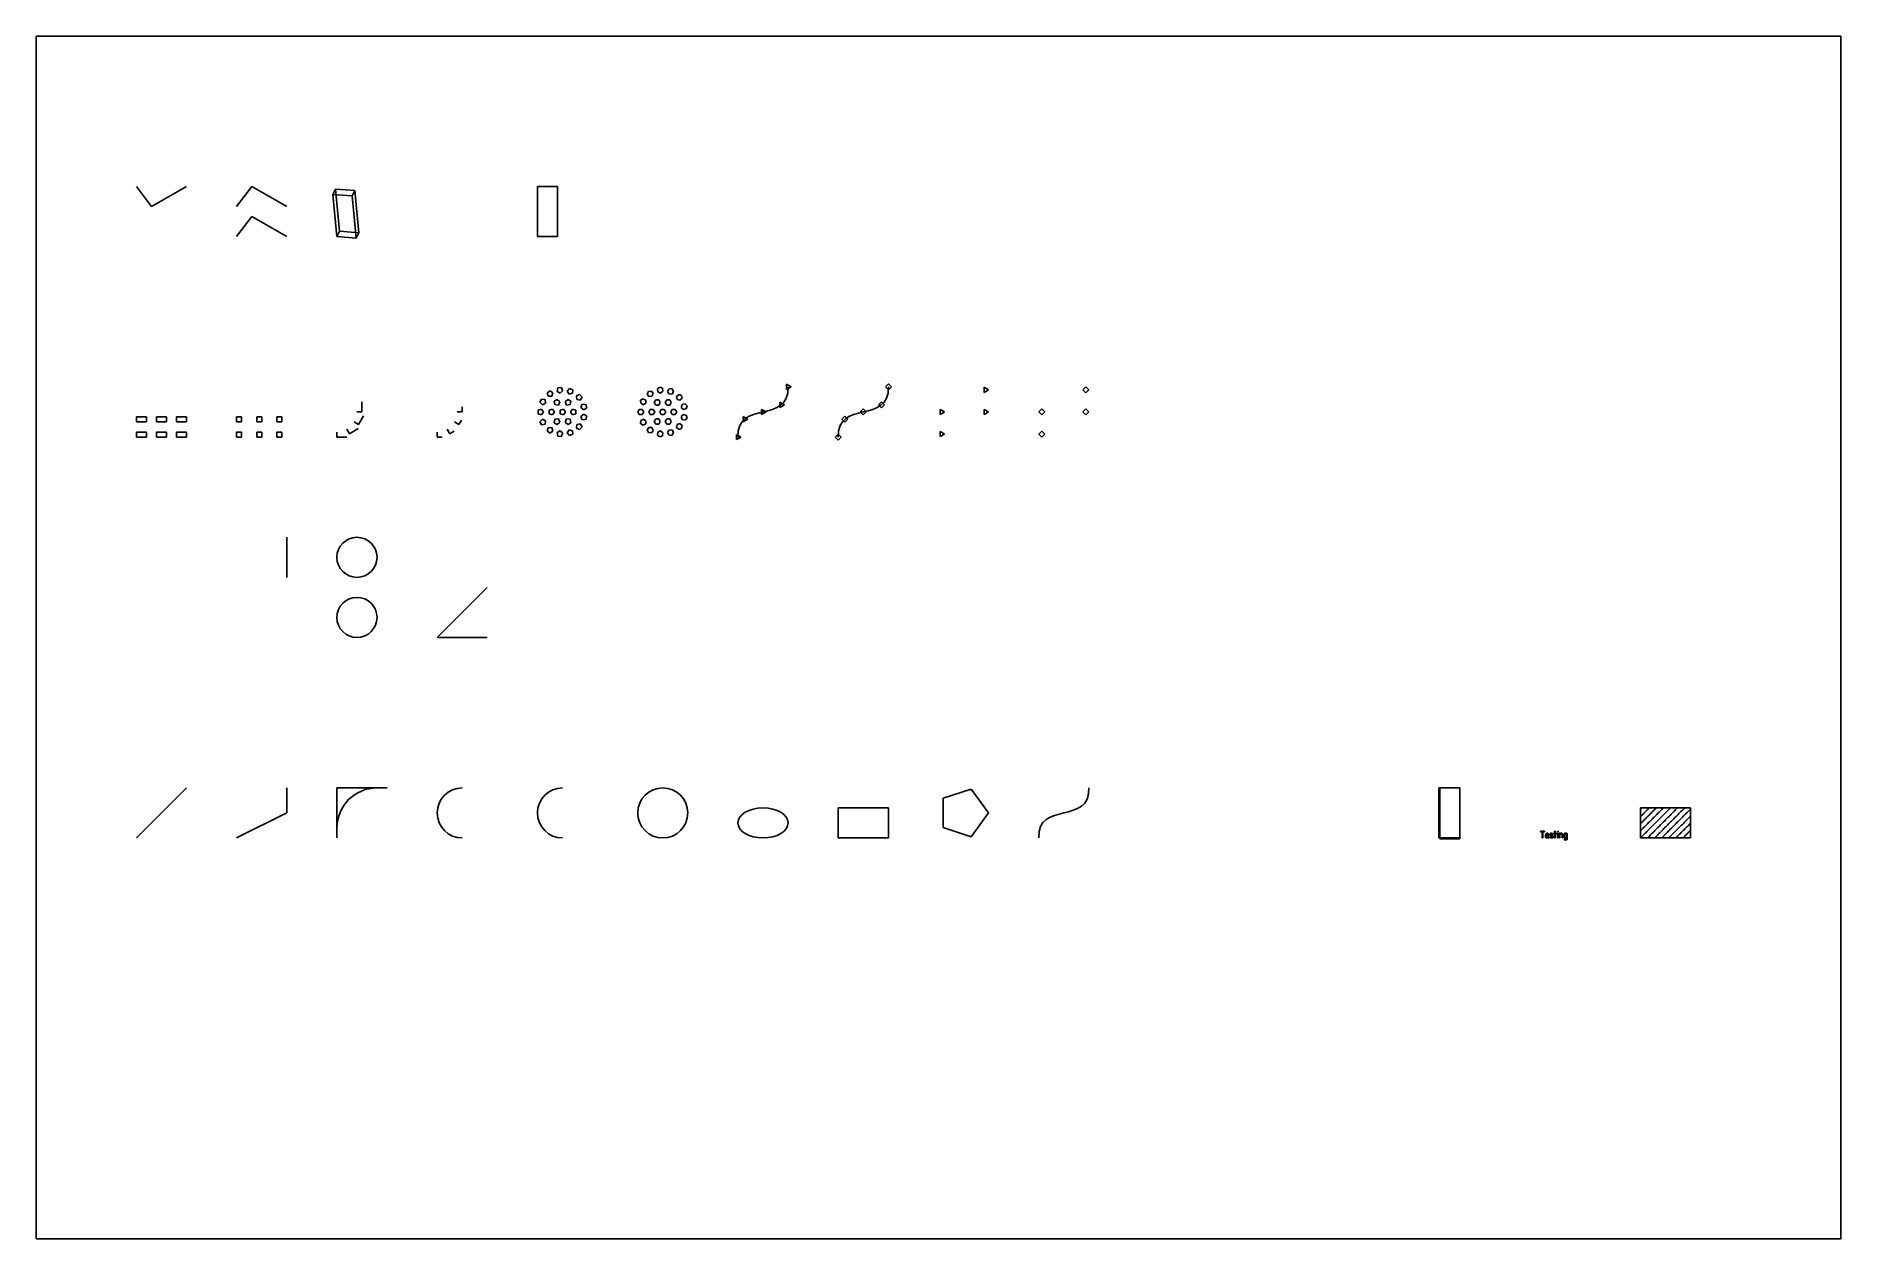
# Model space of a CAD drawing. Header units: millimetres. Extents: x -1000 to 17000, y -4000 to 8000.
import ezdxf

# ---------------------------------------------------------------- set-up
doc = ezdxf.new("R2010")
doc.units = ezdxf.units.MM
for name, color, linetype in [('Arc', 7, 'CONTINUOUS'), ('Arc001', 7, 'CONTINUOUS'), ('Array', 7, 'CONTINUOUS'), ('Array001', 7, 'CONTINUOUS'), ('Array002', 7, 'CONTINUOUS'), ('Array003', 7, 'CONTINUOUS'), ('Array004', 7, 'CONTINUOUS'), ('Array005', 7, 'CONTINUOUS'), ('Box', 7, 'CONTINUOUS'), ('Box001', 7, 'CONTINUOUS'), ('Box002', 7, 'CONTINUOUS'), ('BSpline', 7, 'CONTINUOUS'), ('BSpline001', 7, 'CONTINUOUS'), ('BSpline002', 7, 'CONTINUOUS'), ('Circle', 7, 'CONTINUOUS'), ('Circle001', 7, 'CONTINUOUS'), ('Circle002', 7, 'CONTINUOUS'), ('Clone2D', 7, 'CONTINUOUS'), ('Ellipse', 7, 'CONTINUOUS'), ('Facebinder', 7, 'CONTINUOUS'), ('Fillet', 7, 'CONTINUOUS'), ('Frame', 7, 'CONTINUOUS'), ('Hatch', 7, 'CONTINUOUS'), ('Line', 7, 'CONTINUOUS'), ('Line001', 7, 'CONTINUOUS'), ('Line002', 7, 'CONTINUOUS'), ('Line003', 7, 'CONTINUOUS'), ('Line004', 7, 'CONTINUOUS'), ('Line005', 7, 'CONTINUOUS'), ('mirror', 7, 'CONTINUOUS'), ('PathArray', 7, 'CONTINUOUS'), ('PathArray001', 7, 'CONTINUOUS'), ('PointArray', 7, 'CONTINUOUS'), ('PointArray001', 7, 'CONTINUOUS'), ('Polygon', 7, 'CONTINUOUS'), ('Rectangle', 7, 'CONTINUOUS'), ('Rectangle001', 7, 'CONTINUOUS'), ('Shape2DView', 7, 'CONTINUOUS'), ('ShapeString', 7, 'CONTINUOUS'), ('Sphere', 7, 'CONTINUOUS'), ('Wire', 7, 'CONTINUOUS'), ('Wire004', 7, 'CONTINUOUS')]:
    doc.layers.add(name, color=color, linetype=linetype)

msp = doc.modelspace()

# ---------------------------------------------------------------- linework, layer by layer
at = {"layer": 'Arc'}
msp.add_arc((3250, 250), 250, 90, -90, dxfattribs=at)
at = {"layer": 'Arc001'}
msp.add_arc((4250, 250), 250, 90, -90, dxfattribs=at)
at = {"layer": 'Array'}
for p, q in [((100, 4200), (0, 4200)), ((0, 4200), (0, 4150)), ((0, 4150), (100, 4150)), ((100, 4150), (100, 4200)), ((300, 4200), (200, 4200)), ((200, 4200), (200, 4150)), ((200, 4150), (300, 4150)), ((300, 4150), (300, 4200)), ((500, 4200), (400, 4200)), ((400, 4200), (400, 4150)), ((400, 4150), (500, 4150)), ((500, 4150), (500, 4200)), ((100, 4050), (0, 4050)), ((0, 4050), (0, 4000)), ((0, 4000), (100, 4000)), ((100, 4000), (100, 4050)), ((300, 4050), (200, 4050)), ((200, 4050), (200, 4000)), ((200, 4000), (300, 4000)), ((300, 4000), (300, 4050)), ((500, 4050), (400, 4050)), ((400, 4050), (400, 4000)), ((400, 4000), (500, 4000)), ((500, 4000), (500, 4050))]:
    msp.add_line(p, q, dxfattribs=at)
at = {"layer": 'Array001'}
for p, q in [((1050, 4200), (1000, 4200)), ((1000, 4200), (1000, 4150)), ((1000, 4150), (1050, 4150)), ((1050, 4150), (1050, 4200)), ((1250, 4200), (1200, 4200)), ((1200, 4200), (1200, 4150)), ((1200, 4150), (1250, 4150)), ((1250, 4150), (1250, 4200)), ((1450, 4200), (1400, 4200)), ((1400, 4200), (1400, 4150)), ((1400, 4150), (1450, 4150)), ((1450, 4150), (1450, 4200)), ((1050, 4050), (1000, 4050)), ((1000, 4050), (1000, 4000)), ((1000, 4000), (1050, 4000)), ((1050, 4000), (1050, 4050)), ((1250, 4050), (1200, 4050)), ((1200, 4050), (1200, 4000)), ((1200, 4000), (1250, 4000)), ((1250, 4000), (1250, 4050)), ((1450, 4050), (1400, 4050)), ((1400, 4050), (1400, 4000)), ((1400, 4000), (1450, 4000)), ((1450, 4000), (1450, 4050))]:
    msp.add_line(p, q, dxfattribs=at)
at = {"layer": 'Array002'}
for p, q in [((2250, 4250), (2250, 4350)), ((2173.21, 4150), (2216.51, 4125)), ((2200, 4250), (2250, 4250)), ((2216.51, 4125), (2266.51, 4211.6)), ((2000, 4050), (2000, 4000)), ((2000, 4000), (2100, 4000)), ((2100, 4076.79), (2125, 4033.49)), ((2125, 4033.49), (2211.6, 4083.49))]:
    msp.add_line(p, q, dxfattribs=at)
at = {"layer": 'Array003'}
for p, q in [((3173.21, 4150), (3216.51, 4125)), ((3200, 4250), (3250, 4250)), ((3216.51, 4125), (3241.51, 4168.3)), ((3250, 4250), (3250, 4300)), ((3000, 4050), (3000, 4000)), ((3000, 4000), (3050, 4000)), ((3100, 4076.79), (3125, 4033.49)), ((3125, 4033.49), (3168.3, 4058.49))]:
    msp.add_line(p, q, dxfattribs=at)
at = {"layer": 'Array004'}
for p, q in [((4041.9, 4379.13), (4025.51, 4347.9)), ((4025.51, 4347.9), (4050.15, 4322.67)), ((4076.67, 4373.19), (4041.9, 4379.13)), ((4050.15, 4322.67), (4081.76, 4338.3)), ((4081.76, 4338.3), (4076.67, 4373.19)), ((4125.75, 4461.05), (4096.73, 4441.01)), ((4096.73, 4441.01), (4106.81, 4407.22)), ((4106.81, 4407.22), (4142.07, 4406.37)), ((4153.77, 4439.63), (4125.75, 4461.05)), ((4142.07, 4406.37), (4153.77, 4439.63)), ((4198.14, 4375.1), (4167.59, 4357.46)), ((4167.59, 4357.46), (4174.93, 4322.97)), ((4174.93, 4322.97), (4210, 4319.28)), ((4203.05, 4490.36), (4196.28, 4455.75)), ((4196.28, 4455.75), (4227.1, 4438.61)), ((4224.34, 4351.5), (4198.14, 4375.1)), ((4238.06, 4494.61), (4203.05, 4490.36)), ((4210, 4319.28), (4224.34, 4351.5)), ((4227.1, 4438.61), (4252.92, 4462.63)), ((4252.92, 4462.63), (4238.06, 4494.61)), ((4301.86, 4375.1), (4275.66, 4351.5)), ((4275.66, 4351.5), (4290, 4319.28)), ((4290, 4319.28), (4325.07, 4322.97)), ((4320.13, 4484.65), (4298.05, 4457.15)), ((4298.05, 4457.15), (4317.37, 4427.65)), ((4332.41, 4357.46), (4301.86, 4375.1)), ((4317.37, 4427.65), (4351.4, 4436.92)), ((4353.11, 4472.14), (4320.13, 4484.65)), ((4325.07, 4322.97), (4332.41, 4357.46)), ((4351.4, 4436.92), (4353.11, 4472.14)), ((4421.15, 4425.18), (4388.81, 4411.1)), ((4388.81, 4411.1), (4392.22, 4375.99)), ((4392.22, 4375.99), (4426.65, 4368.38)), ((4444.53, 4398.78), (4421.15, 4425.18)), ((4426.65, 4368.38), (4444.53, 4398.78)), ((4447.78, 4328.13), (4434.48, 4295.47)), ((4482.95, 4325.58), (4447.78, 4328.13)), ((4491.39, 4291.34), (4482.95, 4325.58)), ((4039.27, 4278.53), (4005.73, 4267.63)), ((4005.73, 4267.63), (4005.73, 4232.37)), ((4005.73, 4232.37), (4039.27, 4221.47)), ((4050.15, 4177.33), (4025.51, 4152.1)), ((4025.51, 4152.1), (4041.9, 4120.87)), ((4060, 4250), (4039.27, 4278.53)), ((4039.27, 4221.47), (4060, 4250)), ((4081.76, 4161.7), (4050.15, 4177.33)), ((4076.67, 4126.81), (4081.76, 4161.7)), ((4149.27, 4278.53), (4115.73, 4267.63)), ((4115.73, 4267.63), (4115.73, 4232.37)), ((4115.73, 4232.37), (4149.27, 4221.47)), ((4170, 4250), (4149.27, 4278.53)), ((4149.27, 4221.47), (4170, 4250)), ((4174.93, 4177.03), (4167.59, 4142.54)), ((4167.59, 4142.54), (4198.14, 4124.9)), ((4210, 4180.72), (4174.93, 4177.03)), ((4198.14, 4124.9), (4224.34, 4148.5)), ((4224.34, 4148.5), (4210, 4180.72)), ((4259.27, 4278.53), (4225.73, 4267.63)), ((4225.73, 4267.63), (4225.73, 4232.37)), ((4225.73, 4232.37), (4259.27, 4221.47)), ((4280, 4250), (4259.27, 4278.53)), ((4259.27, 4221.47), (4280, 4250)), ((4290, 4180.72), (4275.66, 4148.5)), ((4275.66, 4148.5), (4301.86, 4124.9)), ((4325.07, 4177.03), (4290, 4180.72)), ((4301.86, 4124.9), (4332.41, 4142.54)), ((4332.41, 4142.54), (4325.07, 4177.03)), ((4350.73, 4278.53), (4330, 4250)), ((4330, 4250), (4350.73, 4221.47)), ((4384.27, 4267.63), (4350.73, 4278.53)), ((4350.73, 4221.47), (4384.27, 4232.37)), ((4384.27, 4232.37), (4384.27, 4267.63)), ((4434.48, 4295.47), (4461.43, 4272.73)), ((4461.43, 4227.27), (4434.48, 4204.53)), ((4434.48, 4204.53), (4447.78, 4171.87)), ((4447.78, 4171.87), (4482.95, 4174.42)), ((4461.43, 4272.73), (4491.39, 4291.34)), ((4491.39, 4208.66), (4461.43, 4227.27)), ((4482.95, 4174.42), (4491.39, 4208.66)), ((4041.9, 4120.87), (4076.67, 4126.81)), ((4106.81, 4092.78), (4096.73, 4058.99)), ((4096.73, 4058.99), (4125.75, 4038.95)), ((4142.07, 4093.63), (4106.81, 4092.78)), ((4125.75, 4038.95), (4153.77, 4060.37)), ((4153.77, 4060.37), (4142.07, 4093.63)), ((4227.1, 4061.39), (4196.28, 4044.25)), ((4196.28, 4044.25), (4203.05, 4009.64)), ((4203.05, 4009.64), (4238.06, 4005.39)), ((4252.92, 4037.37), (4227.1, 4061.39)), ((4238.06, 4005.39), (4252.92, 4037.37)), ((4317.37, 4072.35), (4298.05, 4042.85)), ((4298.05, 4042.85), (4320.13, 4015.35)), ((4351.4, 4063.08), (4317.37, 4072.35)), ((4320.13, 4015.35), (4353.11, 4027.86)), ((4353.11, 4027.86), (4351.4, 4063.08)), ((4392.22, 4124.01), (4388.81, 4088.9)), ((4388.81, 4088.9), (4421.15, 4074.82)), ((4426.65, 4131.62), (4392.22, 4124.01)), ((4421.15, 4074.82), (4444.53, 4101.22)), ((4444.53, 4101.22), (4426.65, 4131.62))]:
    msp.add_line(p, q, dxfattribs=at)
at = {"layer": 'Array005'}
for p, q in [((5053.99, 4382.21), (5028.64, 4366.18)), ((5028.64, 4366.18), (5029.84, 4336.21)), ((5029.84, 4336.21), (5056.41, 4322.26)), ((5080.56, 4368.27), (5053.99, 4382.21)), ((5056.41, 4322.26), (5081.76, 4338.3)), ((5081.76, 4338.3), (5080.56, 4368.27)), ((5107.98, 4455.75), (5095.12, 4428.64)), ((5095.12, 4428.64), (5112.16, 4403.95)), ((5137.89, 4458.16), (5107.98, 4455.75)), ((5112.16, 4403.95), (5142.07, 4406.37)), ((5154.93, 4433.47), (5137.89, 4458.16)), ((5142.07, 4406.37), (5154.93, 4433.47)), ((5180, 4371.24), (5165, 4345.26)), ((5165, 4345.26), (5180, 4319.28)), ((5210, 4371.24), (5180, 4371.24)), ((5219.87, 4498.18), (5195.88, 4480.15)), ((5195.88, 4480.15), (5199.5, 4450.37)), ((5199.5, 4450.37), (5227.1, 4438.61)), ((5225, 4345.26), (5210, 4371.24)), ((5210, 4319.28), (5225, 4345.26)), ((5247.47, 4486.42), (5219.87, 4498.18)), ((5227.1, 4438.61), (5251.08, 4456.64)), ((5251.08, 4456.64), (5247.47, 4486.42)), ((5290, 4371.24), (5275, 4345.26)), ((5275, 4345.26), (5290, 4319.28)), ((5320, 4371.24), (5290, 4371.24)), ((5309.04, 4478.94), (5298.4, 4450.89)), ((5298.4, 4450.89), (5317.37, 4427.65)), ((5338.65, 4483.75), (5309.04, 4478.94)), ((5317.37, 4427.65), (5346.99, 4432.47)), ((5335, 4345.26), (5320, 4371.24)), ((5320, 4319.28), (5335, 4345.26)), ((5357.62, 4460.52), (5338.65, 4483.75)), ((5346.99, 4432.47), (5357.62, 4460.52)), ((5408.67, 4425.28), (5386.22, 4405.39)), ((5386.22, 4405.39), (5392.22, 4375.99)), ((5392.22, 4375.99), (5420.67, 4366.49)), ((5437.13, 4415.78), (5408.67, 4425.28)), ((5420.67, 4366.49), (5443.13, 4386.39)), ((5442.83, 4324.29), (5434.48, 4295.47)), ((5443.13, 4386.39), (5437.13, 4415.78)), ((5471.95, 4331.46), (5442.83, 4324.29)), ((5492.74, 4309.83), (5471.95, 4331.46)), ((5015, 4275.98), (5000, 4250)), ((5000, 4250), (5015, 4224.02)), ((5045, 4275.98), (5015, 4275.98)), ((5015, 4224.02), (5045, 4224.02)), ((5029.84, 4163.79), (5028.64, 4133.82)), ((5056.41, 4177.74), (5029.84, 4163.79)), ((5060, 4250), (5045, 4275.98)), ((5045, 4224.02), (5060, 4250)), ((5081.76, 4161.7), (5056.41, 4177.74)), ((5080.56, 4131.73), (5081.76, 4161.7)), ((5125, 4275.98), (5110, 4250)), ((5110, 4250), (5125, 4224.02)), ((5155, 4275.98), (5125, 4275.98)), ((5125, 4224.02), (5155, 4224.02)), ((5170, 4250), (5155, 4275.98)), ((5155, 4224.02), (5170, 4250)), ((5180, 4180.72), (5165, 4154.74)), ((5165, 4154.74), (5180, 4128.76)), ((5180, 4319.28), (5210, 4319.28)), ((5210, 4180.72), (5180, 4180.72)), ((5225, 4154.74), (5210, 4180.72)), ((5210, 4128.76), (5225, 4154.74)), ((5235, 4275.98), (5220, 4250)), ((5220, 4250), (5235, 4224.02)), ((5265, 4275.98), (5235, 4275.98)), ((5235, 4224.02), (5265, 4224.02)), ((5280, 4250), (5265, 4275.98)), ((5265, 4224.02), (5280, 4250)), ((5290, 4180.72), (5275, 4154.74)), ((5275, 4154.74), (5290, 4128.76)), ((5290, 4319.28), (5320, 4319.28)), ((5320, 4180.72), (5290, 4180.72)), ((5335, 4154.74), (5320, 4180.72)), ((5320, 4128.76), (5335, 4154.74)), ((5345, 4275.98), (5330, 4250)), ((5330, 4250), (5345, 4224.02)), ((5375, 4275.98), (5345, 4275.98)), ((5345, 4224.02), (5375, 4224.02)), ((5390, 4250), (5375, 4275.98)), ((5375, 4224.02), (5390, 4250)), ((5434.48, 4295.47), (5455.26, 4273.83)), ((5455.26, 4226.17), (5434.48, 4204.53)), ((5434.48, 4204.53), (5442.83, 4175.71)), ((5442.83, 4175.71), (5471.95, 4168.54)), ((5455.26, 4273.83), (5484.39, 4281.01)), ((5484.39, 4218.99), (5455.26, 4226.17)), ((5471.95, 4168.54), (5492.74, 4190.17)), ((5484.39, 4281.01), (5492.74, 4309.83)), ((5492.74, 4190.17), (5484.39, 4218.99)), ((5028.64, 4133.82), (5053.99, 4117.79)), ((5053.99, 4117.79), (5080.56, 4131.73)), ((5112.16, 4096.05), (5095.12, 4071.36)), ((5095.12, 4071.36), (5107.98, 4044.25)), ((5107.98, 4044.25), (5137.89, 4041.84)), ((5142.07, 4093.63), (5112.16, 4096.05)), ((5137.89, 4041.84), (5154.93, 4066.53)), ((5154.93, 4066.53), (5142.07, 4093.63)), ((5180, 4128.76), (5210, 4128.76)), ((5199.5, 4049.63), (5195.88, 4019.85)), ((5195.88, 4019.85), (5219.87, 4001.82)), ((5227.1, 4061.39), (5199.5, 4049.63)), ((5219.87, 4001.82), (5247.47, 4013.58)), ((5251.08, 4043.36), (5227.1, 4061.39)), ((5247.47, 4013.58), (5251.08, 4043.36)), ((5290, 4128.76), (5320, 4128.76)), ((5317.37, 4072.35), (5298.4, 4049.11)), ((5298.4, 4049.11), (5309.04, 4021.06)), ((5309.04, 4021.06), (5338.65, 4016.25)), ((5346.99, 4067.53), (5317.37, 4072.35)), ((5338.65, 4016.25), (5357.62, 4039.48)), ((5357.62, 4039.48), (5346.99, 4067.53)), ((5392.22, 4124.01), (5386.22, 4094.61)), ((5386.22, 4094.61), (5408.67, 4074.72)), ((5420.67, 4133.51), (5392.22, 4124.01)), ((5408.67, 4074.72), (5437.13, 4084.22)), ((5443.13, 4113.61), (5420.67, 4133.51)), ((5437.13, 4084.22), (5443.13, 4113.61))]:
    msp.add_line(p, q, dxfattribs=at)
at = {"layer": 'Box'}
for p, q in [((13000, 0, 100), (13000, 500, 100)), ((13000, 500), (13000, 500, 100)), ((13000, 0), (13000, 500)), ((13000, 500), (13200, 500)), ((13000, 500, 100), (13200, 500, 100)), ((13000, 500), (13000, 500, 100)), ((13000, 0), (13000, 500)), ((13000, 500), (13200, 500)), ((13000, 0, 100), (13000, 500, 100)), ((13000, 500, 100), (13200, 500, 100)), ((13200, 0, 100), (13200, 500, 100)), ((13200, 500), (13200, 500, 100)), ((13200, 0), (13200, 500)), ((13200, 500), (13200, 500, 100)), ((13200, 0), (13200, 500)), ((13200, 0, 100), (13200, 500, 100)), ((13000, 0), (13000, 0, 100)), ((13000, 0), (13200, 0)), ((13000, 0, 100), (13200, 0, 100)), ((13000, 0), (13000, 0, 100)), ((13000, 0), (13200, 0)), ((13000, 0, 100), (13200, 0, 100)), ((13200, 0), (13200, 0, 100)), ((13200, 0), (13200, 0, 100))]:
    msp.add_line(p, q, dxfattribs=at)
at = {"layer": 'Box001'}
for p, q in [((1960.36, 6420.71, -267.261), (1987.08, 6474.17, -187.083)), ((1960.36, 6420.71, -267.261), (1987.08, 6474.17, -187.083)), ((2000, 6000), (1960.36, 6420.71, -267.261)), ((1960.36, 6420.71, -267.261), (2152.43, 6404.86, -320.713)), ((2000, 6000), (1960.36, 6420.71, -267.261)), ((1960.36, 6420.71, -267.261), (2152.43, 6404.86, -320.713)), ((2026.73, 6053.45, 80.1784), (1987.08, 6474.17, -187.083)), ((1987.08, 6474.17, -187.083), (2179.15, 6458.31, -240.535)), ((2026.73, 6053.45, 80.1784), (1987.08, 6474.17, -187.083)), ((1987.08, 6474.17, -187.083), (2179.15, 6458.31, -240.535)), ((2152.43, 6404.86, -320.713), (2179.15, 6458.31, -240.535)), ((2152.43, 6404.86, -320.713), (2179.15, 6458.31, -240.535)), ((2192.07, 5984.14, -53.4522), (2152.43, 6404.86, -320.713)), ((2192.07, 5984.14, -53.4522), (2152.43, 6404.86, -320.713)), ((2218.8, 6037.59, 26.7261), (2179.15, 6458.31, -240.535)), ((2218.8, 6037.59, 26.7261), (2179.15, 6458.31, -240.535)), ((2000, 6000), (2026.73, 6053.45, 80.1784)), ((2000, 6000), (2026.73, 6053.45, 80.1784)), ((2000, 6000), (2192.07, 5984.14, -53.4522)), ((2000, 6000), (2192.07, 5984.14, -53.4522)), ((2026.73, 6053.45, 80.1784), (2218.8, 6037.59, 26.7261)), ((2026.73, 6053.45, 80.1784), (2218.8, 6037.59, 26.7261)), ((2192.07, 5984.14, -53.4522), (2218.8, 6037.59, 26.7261)), ((2192.07, 5984.14, -53.4522), (2218.8, 6037.59, 26.7261))]:
    msp.add_line(p, q, dxfattribs=at)
at = {"layer": 'Box002'}
for p, q in [((4000, 6000, 100), (4000, 6500, 100)), ((4000, 6500), (4000, 6500, 100)), ((4000, 6000), (4000, 6500)), ((4000, 6500), (4200, 6500)), ((4000, 6500, 100), (4200, 6500, 100)), ((4000, 6500), (4000, 6500, 100)), ((4000, 6000), (4000, 6500)), ((4000, 6500), (4200, 6500)), ((4000, 6000, 100), (4000, 6500, 100)), ((4000, 6500, 100), (4200, 6500, 100)), ((4200, 6000, 100), (4200, 6500, 100)), ((4200, 6500), (4200, 6500, 100)), ((4200, 6000), (4200, 6500)), ((4200, 6500), (4200, 6500, 100)), ((4200, 6000), (4200, 6500)), ((4200, 6000, 100), (4200, 6500, 100)), ((4000, 6000), (4000, 6000, 100)), ((4000, 6000), (4200, 6000)), ((4000, 6000, 100), (4200, 6000, 100)), ((4000, 6000), (4000, 6000, 100)), ((4000, 6000), (4200, 6000)), ((4000, 6000, 100), (4200, 6000, 100)), ((4200, 6000), (4200, 6000, 100)), ((4200, 6000), (4200, 6000, 100))]:
    msp.add_line(p, q, dxfattribs=at)
at = {"layer": 'BSpline'}
msp.add_open_spline([(9000, 0), (8986.19, 374.755), (9513.81, 125.245), (9500, 500)], degree=3, dxfattribs=at)
at = {"layer": 'BSpline001'}
msp.add_open_spline([(6000, 4000), (5986.19, 4374.75), (6513.81, 4125.25), (6500, 4500)], degree=3, dxfattribs=at)
at = {"layer": 'BSpline002'}
msp.add_open_spline([(7000, 4000), (6986.19, 4374.75), (7513.81, 4125.25), (7500, 4500)], degree=3, dxfattribs=at)
at = {"layer": 'Circle'}
msp.add_circle((5250, 250), 250, dxfattribs=at)
at = {"layer": 'Circle001'}
msp.add_circle((2200, 2200), 200, dxfattribs=at)
at = {"layer": 'Circle002'}
msp.add_circle((2200, 2800), 200, dxfattribs=at)
at = {"layer": 'Clone2D'}
for p, q in [((1000, 6300), (1150, 6500)), ((1150, 6500), (1500, 6300))]:
    msp.add_line(p, q, dxfattribs=at)
at = {"layer": 'Ellipse'}
msp.add_ellipse((6250, 150), major_axis=(250, 0), ratio=0.6, start_param=0, end_param=6.28318, dxfattribs=at)
at = {"layer": 'Facebinder'}
for p, q in [((13000, 500, 100), (12990, 500, 100)), ((12990, 0, 100), (12990, 500, 100)), ((13000, 500, 100), (12990, 500, 100)), ((13000, 500), (12990, 500)), ((12990, 500), (12990, 500, 100)), ((13000, 500), (12990, 500)), ((12990, 0), (12990, 500)), ((12990, 0, 100), (12990, 500, 100)), ((12990, 500), (12990, 500, 100)), ((12990, 0), (12990, 500)), ((13000, 500, 100), (13000, 500, 110)), ((13000, 0, 100), (13000, 500, 100)), ((13000, 0, 110), (13000, 500, 110)), ((13000, 500, 100), (13000, 500, 110)), ((13000, 500, 100), (13200, 500, 100)), ((13000, 500, 110), (13200, 500, 110)), ((13000, 0, 100), (13000, 500, 100)), ((13000, 500, 100), (13200, 500, 100)), ((13000, 0, 110), (13000, 500, 110)), ((13000, 500, 110), (13200, 500, 110)), ((13000, 0, 100), (13000, 500, 100)), ((13000, 500), (13000, 500, 100)), ((13000, 0), (13000, 500)), ((13000, 0, 100), (13000, 500, 100)), ((13000, 500), (13000, 500, 100)), ((13000, 0), (13000, 500)), ((13200, 500, 100), (13200, 500, 110)), ((13200, 500, 100), (13200, 500, 110)), ((13200, 0, 100), (13200, 500, 100)), ((13200, 0, 110), (13200, 500, 110)), ((13200, 0, 100), (13200, 500, 100)), ((13200, 0, 110), (13200, 500, 110)), ((13000, 0, 100), (12990, 0, 100)), ((13000, 0), (12990, 0)), ((12990, 0), (12990, 0, 100)), ((13000, 0, 100), (12990, 0, 100)), ((13000, 0), (12990, 0)), ((12990, 0), (12990, 0, 100)), ((13000, 0, 100), (13000, 0, 110)), ((13000, 0, 100), (13000, 0, 110)), ((13000, 0, 100), (13200, 0, 100)), ((13000, 0, 110), (13200, 0, 110)), ((13000, 0, 100), (13200, 0, 100)), ((13000, 0, 110), (13200, 0, 110)), ((13000, 0), (13000, 0, 100)), ((13000, 0), (13000, 0, 100)), ((13000, 0), (13000, -10)), ((13000, 0), (13200, 0)), ((13000, 0, 100), (13000, -10, 100)), ((13000, 0, 100), (13200, 0, 100)), ((13000, 0, 100), (13000, -10, 100)), ((13000, 0), (13000, -10)), ((13000, 0), (13000, 0, 100)), ((13000, 0), (13200, 0)), ((13000, 0, 100), (13200, 0, 100)), ((13000, 0), (13000, 0, 100)), ((13200, 0, 100), (13200, 0, 110)), ((13200, 0, 100), (13200, 0, 110)), ((13200, 0), (13200, -10)), ((13200, 0, 100), (13200, -10, 100)), ((13200, 0), (13200, -10)), ((13200, 0), (13200, 0, 100)), ((13200, 0, 100), (13200, -10, 100)), ((13200, 0), (13200, 0, 100)), ((13000, -10), (13200, -10)), ((13000, -10, 100), (13200, -10, 100)), ((13000, -10), (13000, -10, 100)), ((13000, -10), (13200, -10)), ((13000, -10, 100), (13200, -10, 100)), ((13000, -10), (13000, -10, 100)), ((13200, -10), (13200, -10, 100)), ((13200, -10), (13200, -10, 100))]:
    msp.add_line(p, q, dxfattribs=at)
at = {"layer": 'Fillet'}
for p, q in [((2400, 500), (2500, 500)), ((2000, 0), (2000, 100))]:
    msp.add_line(p, q, dxfattribs=at)
msp.add_arc((2400, 100), 400, 90, 180, dxfattribs=at)
at = {"layer": 'Frame'}
for p, q in [((17000, 8000), (-1000, 8000)), ((-1000, 8000), (-1000, -4000)), ((17000, -4000), (17000, 8000)), ((-1000, -4000), (17000, -4000))]:
    msp.add_line(p, q, dxfattribs=at)
at = {"layer": 'Hatch'}
for points in [[(15000, 0), (15300, 300)], [(15000, 70.7107), (15229.3, 300)], [(15000, 141.421), (15158.6, 300)], [(15000, 212.132), (15087.9, 300)], [(15000, 282.843), (15017.2, 300)], [(15070.7, 0), (15370.7, 300)], [(15141.4, 0), (15441.4, 300)], [(15212.1, 0), (15500, 287.868)], [(15282.8, 0), (15500, 217.157)], [(15353.6, 0), (15500, 146.447)], [(15424.3, 0), (15500, 75.7359)], [(15495, 0), (15500, 5.02525)]]:
    msp.add_open_spline(points, degree=1, dxfattribs=at)
at = {"layer": 'Line'}
msp.add_line((0, 0), (500, 500), dxfattribs=at)
at = {"layer": 'Line001'}
msp.add_line((2000, 0), (2000, 500), dxfattribs=at)
at = {"layer": 'Line002'}
msp.add_line((2000, 500), (2500, 500), dxfattribs=at)
at = {"layer": 'Line003'}
msp.add_line((1500, 2600), (1500, 3000), dxfattribs=at)
at = {"layer": 'Line004'}
msp.add_line((3000, 2000), (3500, 2000), dxfattribs=at)
at = {"layer": 'Line005'}
msp.add_line((3000, 2000), (3500, 2500), dxfattribs=at)
at = {"layer": 'mirror'}
for p, q in [((0, 6500), (150, 6300)), ((150, 6300), (500, 6500))]:
    msp.add_line(p, q, dxfattribs=at)
at = {"layer": 'PathArray'}
for p, q in [((6530, 4500), (6485, 4525.98)), ((6485, 4525.98), (6485, 4474.02)), ((6485, 4474.02), (6530, 4500)), ((6462.69, 4321.87), (6417.69, 4347.85)), ((6417.69, 4347.85), (6417.69, 4295.89)), ((6417.69, 4295.89), (6462.69, 4321.87)), ((6097.31, 4178.13), (6052.31, 4204.11)), ((6052.31, 4204.11), (6052.31, 4152.15)), ((6052.31, 4152.15), (6097.31, 4178.13)), ((6280, 4250), (6235, 4275.98)), ((6235, 4275.98), (6235, 4224.02)), ((6235, 4224.02), (6280, 4250)), ((6030, 4000), (5985, 4025.98)), ((5985, 4025.98), (5985, 3974.02)), ((5985, 3974.02), (6030, 4000))]:
    msp.add_line(p, q, dxfattribs=at)
at = {"layer": 'PathArray001'}
for p, q in [((7500, 4530), (7470, 4500)), ((7470, 4500), (7500, 4470)), ((7530, 4500), (7500, 4530)), ((7500, 4470), (7530, 4500)), ((7432.69, 4351.87), (7402.69, 4321.87)), ((7402.69, 4321.87), (7432.69, 4291.87)), ((7462.69, 4321.87), (7432.69, 4351.87)), ((7432.69, 4291.87), (7462.69, 4321.87)), ((7067.31, 4208.13), (7037.31, 4178.13)), ((7037.31, 4178.13), (7067.31, 4148.13)), ((7097.31, 4178.13), (7067.31, 4208.13)), ((7067.31, 4148.13), (7097.31, 4178.13)), ((7250, 4280), (7220, 4250)), ((7220, 4250), (7250, 4220)), ((7280, 4250), (7250, 4280)), ((7250, 4220), (7280, 4250)), ((7000, 4030), (6970, 4000)), ((6970, 4000), (7000, 3970)), ((7030, 4000), (7000, 4030)), ((7000, 3970), (7030, 4000))]:
    msp.add_line(p, q, dxfattribs=at)
at = {"layer": 'PointArray'}
for p, q in [((8500, 4470), (8455, 4495.98)), ((8455, 4495.98), (8455, 4444.02)), ((8455, 4444.02), (8500, 4470)), ((8060, 4250), (8015, 4275.98)), ((8015, 4275.98), (8015, 4224.02)), ((8015, 4224.02), (8060, 4250)), ((8500, 4250), (8455, 4275.98)), ((8455, 4275.98), (8455, 4224.02)), ((8455, 4224.02), (8500, 4250)), ((8060, 4030), (8015, 4055.98)), ((8015, 4055.98), (8015, 4004.02)), ((8015, 4004.02), (8060, 4030))]:
    msp.add_line(p, q, dxfattribs=at)
at = {"layer": 'PointArray001'}
for p, q in [((9470, 4500), (9440, 4470)), ((9500, 4470), (9470, 4500)), ((9440, 4470), (9470, 4440)), ((9470, 4440), (9500, 4470)), ((9030, 4280), (9000, 4250)), ((9000, 4250), (9030, 4220)), ((9060, 4250), (9030, 4280)), ((9030, 4220), (9060, 4250)), ((9470, 4280), (9440, 4250)), ((9440, 4250), (9470, 4220)), ((9500, 4250), (9470, 4280)), ((9470, 4220), (9500, 4250)), ((9030, 4060), (9000, 4030)), ((9000, 4030), (9030, 4000)), ((9060, 4030), (9030, 4060)), ((9030, 4000), (9060, 4030))]:
    msp.add_line(p, q, dxfattribs=at)
at = {"layer": 'Polygon'}
for p, q in [((8327.25, 487.764), (8047.75, 396.946)), ((8047.75, 396.946), (8047.75, 103.054)), ((8500, 250), (8327.25, 487.764)), ((8327.25, 12.2359), (8500, 250)), ((8047.75, 103.054), (8327.25, 12.2359))]:
    msp.add_line(p, q, dxfattribs=at)
at = {"layer": 'Rectangle'}
for p, q in [((7500, 300), (7000, 300)), ((7000, 300), (7000, 0)), ((7500, 0), (7500, 300)), ((7000, 0), (7500, 0))]:
    msp.add_line(p, q, dxfattribs=at)
at = {"layer": 'Rectangle001'}
for p, q in [((15500, 300), (15000, 300)), ((15000, 300), (15000, 0)), ((15500, 0), (15500, 300)), ((15000, 0), (15500, 0))]:
    msp.add_line(p, q, dxfattribs=at)
at = {"layer": 'Shape2DView'}
for p, q in [((1960.36, 6420.71), (1987.08, 6474.17)), ((2000, 6000), (1960.36, 6420.71)), ((2026.73, 6053.45), (1987.08, 6474.17)), ((1987.08, 6474.17), (2179.15, 6458.31)), ((2218.8, 6037.59), (2179.15, 6458.31)), ((2000, 6000), (2026.73, 6053.45)), ((2000, 6000), (2192.07, 5984.14)), ((2026.73, 6053.45), (2218.8, 6037.59)), ((2192.07, 5984.14), (2218.8, 6037.59))]:
    msp.add_line(p, q, dxfattribs=at)
at = {"layer": 'ShapeString'}
for p, q in [((14021.1, 60.3702), (14008.2, 60.3702)), ((14008.3, 66.7744), (14041, 66.7744)), ((14021.1, 3.40776), (14021.1, 60.3702)), ((14027.5, 60.3702), (14027.5, 3.49589)), ((14041, 60.3702), (14027.5, 60.3702)), ((14061.1, 20.3584), (14061.1, 14.5417)), ((14084.8, 20.3584), (14061.1, 20.3584)), ((14061.2, 26.6157), (14081.5, 26.6157)), ((14084, 0), (14067.8, 0)), ((14068, 6.43361), (14084, 6.43361)), ((14087.7, 31.9036), (14087.7, 23.5311)), ((14121.1, 17.0094), (14105.5, 24.4712)), ((14108.2, 30.3173), (14124.4, 22.7086)), ((14141.2, 46.4454), (14144.6, 46.4454)), ((14144.6, 40.188), (14141.3, 40.188)), ((14144.6, 46.4454), (14144.6, 63.2491)), ((14144.6, 3.70153), (14144.6, 40.188)), ((14151, 40.188), (14151, 3.40776)), ((14161, 40.188), (14151, 40.188)), ((14173.9, 3.78966), (14173.9, 43.1551)), ((14174.1, 60.3702), (14174.1, 63.6898)), ((14180.4, 63.4548), (14180.4, 60.6052)), ((14180.4, 43.1845), (14180.4, 3.87779)), ((14198.1, 40.2761), (14198.1, 4.05405)), ((14243.2, 32.7556), (14243.2, 14.3655)), ((14250.6, 6.40423), (14263.6, 6.40423)), ((14263.6, 40.1586), (14250.9, 40.1586)), ((14263.5, -7.46181), (14263.5, 0)), ((14263.6, 6.40423), (14263.6, 40.1586))]:
    msp.add_line(p, q, dxfattribs=at)
for points in [[(14004.4, 63.7192), (14004.4, 66.7744), (14008.3, 66.7744)], [(14008.2, 60.3702), (14004.4, 60.3702), (14004.4, 63.7192)], [(14024.3, 0), (14021.1, 0), (14021.1, 3.40776)], [(14027.5, 3.49589), (14027.5, 0), (14024.3, 0)], [(14041, 66.7744), (14044.1, 66.7744), (14044.1, 63.6016)], [(14044.1, 63.6016), (14044.1, 60.3702), (14041, 60.3702)], [(14054.6, 30.7579), (14054.6, 37.7203), (14060.4, 42.5676)], [(14054.6, 13.9248), (14054.6, 13.9248), (14054.6, 30.7579)], [(14058.5, 4.28907), (14054.6, 8.34313), (14054.6, 13.9248)], [(14067.8, 0), (14062.5, 0), (14058.5, 4.28907)], [(14060.4, 42.5676), (14065.4, 46.7979), (14071.4, 46.7979)], [(14061.1, 14.5417), (14061.1, 6.43361), (14068, 6.43361)], [(14063.4, 36.3984), (14061.2, 33.9307), (14061.2, 26.6157)], [(14071.6, 40.2761), (14066.9, 40.2761), (14063.4, 36.3984)], [(14071.4, 46.7979), (14078.6, 46.7979), (14083.7, 41.3043)], [(14079.3, 36.4865), (14076.5, 40.2761), (14071.6, 40.2761)], [(14081.5, 26.6157), (14081.5, 33.49), (14079.3, 36.4865)], [(14083.7, 41.3043), (14087.7, 36.8096), (14087.7, 31.9036)], [(14084, 6.43361), (14087.9, 6.43361), (14087.9, 3.17274)], [(14087.9, 3.17274), (14087.9, 0), (14084, 0)], [(14087.7, 23.5311), (14087.7, 20.3584), (14084.8, 20.3584)], [(14098.4, 35.517), (14098.4, 39.9824), (14101.6, 43.2726)], [(14105.5, 24.4712), (14098.4, 27.8202), (14098.4, 35.517)], [(14098.4, 6.60987), (14098.4, 9.87074), (14101.3, 9.87074)], [(14101.3, 3.52526), (14098.4, 4.46533), (14098.4, 6.60987)], [(14101.3, 9.87074), (14103.1, 9.87074), (14104.8, 9.16569)], [(14119.8, 0.17626), (14111.6, 0.17626), (14101.3, 3.52526)], [(14101.6, 43.2726), (14104.9, 46.8566), (14110.2, 46.8566)], [(14111.1, 40.423), (14104.8, 40.423), (14104.8, 34.9882)], [(14104.8, 34.9882), (14104.8, 31.8743), (14108.2, 30.3173)], [(14104.8, 9.16569), (14111.5, 6.60987), (14118.9, 6.60987)], [(14110.2, 46.8566), (14119.7, 46.8566), (14126.1, 43.4489)], [(14122.6, 37.8085), (14116, 40.423), (14111.1, 40.423)], [(14118.9, 6.60987), (14121.5, 6.60987), (14122.8, 7.49119)], [(14126.4, 2.17391), (14123.8, 0.17626), (14119.8, 0.17626)], [(14125.2, 12.074), (14125.2, 15.0705), (14121.1, 17.0094)], [(14125.2, 37.1622), (14124.4, 37.1622), (14122.6, 37.8085)], [(14122.8, 7.49119), (14125.2, 8.98942), (14125.2, 12.074)], [(14124.4, 22.7086), (14131.6, 19.389), (14131.6, 12.0447)], [(14128.2, 40.5993), (14128.2, 37.1622), (14125.2, 37.1622)], [(14126.1, 43.4489), (14128.2, 42.3032), (14128.2, 40.5993)], [(14131.6, 12.0447), (14131.6, 6.16921), (14126.4, 2.17391)], [(14138, 43.2726), (14138, 46.4454), (14141.2, 46.4454)], [(14141.3, 40.188), (14138, 40.188), (14138, 43.2726)], [(14144.6, 63.2491), (14144.6, 66.5981), (14147.9, 66.5981)], [(14147.8, 0), (14144.6, 0), (14144.6, 3.70153)], [(14151, 3.40776), (14151, 0), (14147.8, 0)], [(14147.9, 66.5981), (14151, 66.5981), (14151, 63.0729)], [(14151, 46.4454), (14151, 46.4454), (14161.1, 46.4454)], [(14151, 63.0729), (14151, 63.0729), (14151, 46.4454)], [(14164.5, 43.0082), (14164.5, 40.188), (14161, 40.188)], [(14161.1, 46.4454), (14164.5, 46.4454), (14164.5, 43.0082)], [(14173.9, 43.1551), (14173.9, 46.7685), (14177.2, 46.7685)], [(14177.3, 0.23502), (14173.9, 0.23502), (14173.9, 3.78966)], [(14174.1, 63.6898), (14174.1, 66.7744), (14177.1, 66.7744)], [(14177, 57.168), (14174.1, 57.168), (14174.1, 60.3702)], [(14180.4, 60.6052), (14180.4, 57.168), (14177, 57.168)], [(14177.1, 66.7744), (14180.4, 66.7744), (14180.4, 63.4548)], [(14177.2, 46.7685), (14180.4, 46.7685), (14180.4, 43.1845)], [(14180.4, 3.87779), (14180.4, 0.23502), (14177.3, 0.23502)], [(14191.9, 43.537), (14191.9, 46.8566), (14195.1, 46.8566)], [(14191.9, 4.02468), (14191.9, 4.02468), (14191.9, 43.537)], [(14195, 0.35253), (14191.9, 0.35253), (14191.9, 4.02468)], [(14198.1, 4.05405), (14198.1, 0.35253), (14195, 0.35253)], [(14195.1, 46.8566), (14195.1, 46.8566), (14212, 46.8566)], [(14212.3, 40.2761), (14212.3, 40.2761), (14198.1, 40.2761)], [(14212, 46.8566), (14217.4, 46.8566), (14221.7, 42.5676)], [(14216.8, 38.3373), (14214.7, 40.2761), (14212.3, 40.2761)], [(14218.5, 33.5781), (14218.5, 36.8096), (14216.8, 38.3373)], [(14218.5, 4.6416), (14218.5, 4.6416), (14218.5, 33.5781)], [(14221.9, 0.32315), (14218.5, 0.32315), (14218.5, 4.6416)], [(14221.7, 42.5676), (14225, 39.3655), (14225, 34.1069)], [(14225, 4.55347), (14225, 0.32315), (14221.9, 0.32315)], [(14225, 34.1069), (14225, 34.1069), (14225, 4.55347)], [(14237, 33.6663), (14237, 39.1011), (14240.7, 42.7145)], [(14237, 13.4841), (14237, 13.4841), (14237, 33.6663)], [(14240.4, 4.02468), (14237, 7.9906), (14237, 13.4841)], [(14249.2, 0), (14243.8, 0), (14240.4, 4.02468)], [(14240.7, 42.7145), (14244.7, 46.5922), (14250.4, 46.5922)], [(14245.5, 38.2197), (14243.2, 36.2221), (14243.2, 32.7556)], [(14243.2, 14.3655), (14243.2, 10.3995), (14245.2, 8.34313)], [(14245.2, 8.34313), (14247, 6.40423), (14250.6, 6.40423)], [(14250.9, 40.1586), (14247.8, 40.1586), (14245.5, 38.2197)], [(14263.5, 0), (14263.5, 0), (14249.2, 0)], [(14250.4, 46.5922), (14250.4, 46.5922), (14266.7, 46.5922)], [(14266.7, 46.5922), (14270, 46.5922), (14270, 42.9788)], [(14270, 42.9788), (14270, 42.9788), (14270, -7.9906)], [(14240.2, -16.98), (14240.2, -13.7192), (14243.8, -13.7192)], [(14243.7, -20.094), (14240.2, -20.094), (14240.2, -16.98)], [(14257.4, -20.094), (14257.4, -20.094), (14243.7, -20.094)], [(14243.8, -13.7192), (14243.8, -13.7192), (14254.9, -13.7192)], [(14254.9, -13.7192), (14263.5, -13.7192), (14263.5, -7.46181)], [(14266.2, -16.5687), (14262.5, -20.094), (14257.4, -20.094)], [(14270, -7.9906), (14270, -13.0141), (14266.2, -16.5687)]]:
    msp.add_open_spline(points, degree=2, dxfattribs=at)
at = {"layer": 'Sphere'}
msp.add_arc((4400, 6250), 0, 0, 0, dxfattribs=at)
msp.add_arc((4400, 6250), 0, 0, 0, dxfattribs=at)
at = {"layer": 'Wire'}
for p, q in [((1500, 250), (1500, 500)), ((1000, 0), (1500, 250))]:
    msp.add_line(p, q, dxfattribs=at)
at = {"layer": 'Wire004'}
for p, q in [((1000, 6000), (1150, 6200)), ((1150, 6200), (1500, 6000))]:
    msp.add_line(p, q, dxfattribs=at)

doc.saveas('drawing.dxf')
